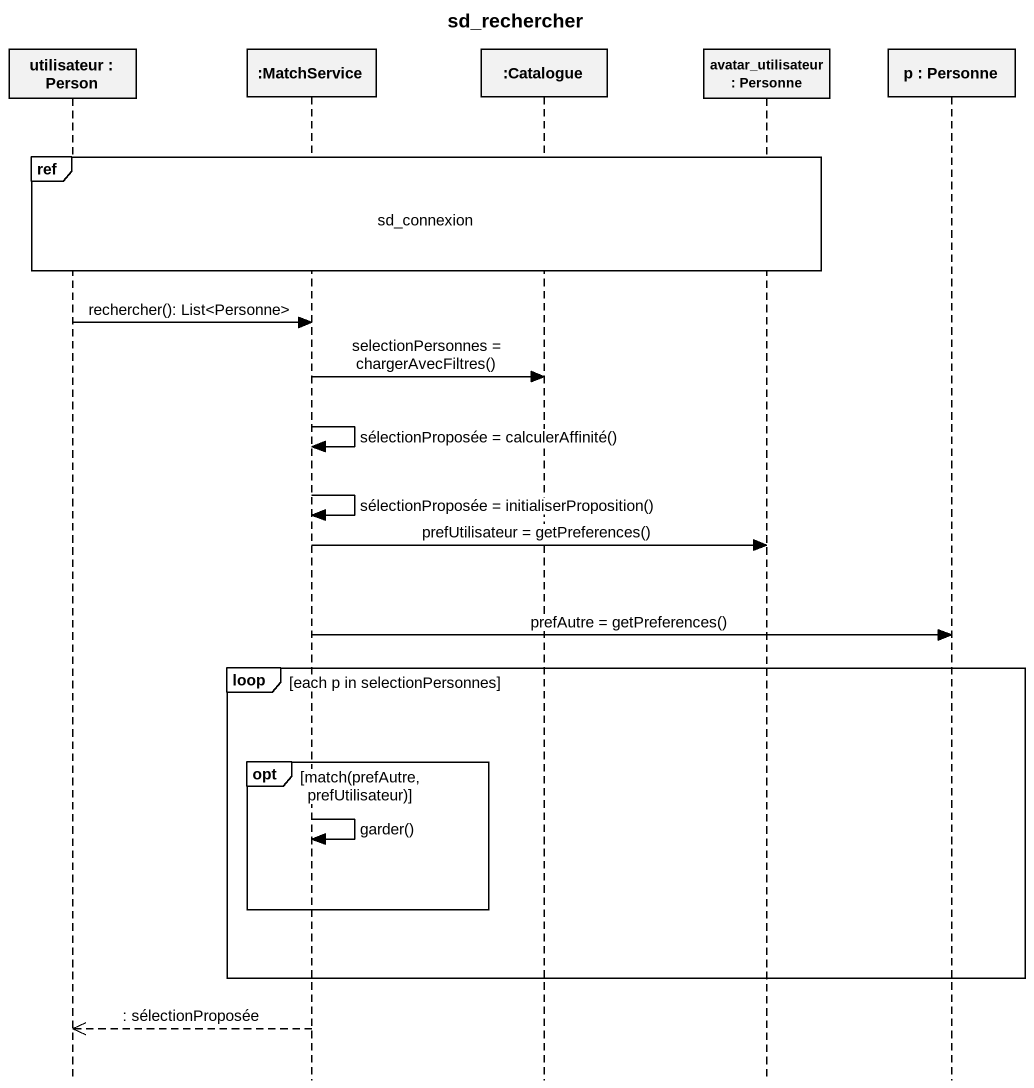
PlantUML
@startuml
title sd_rechercher
hide footbox
participant "utilisateur : Person" as utilisateur
participant ":MatchService" as MatchService
participant ":Catalogue" as Catalogue
participant "avatar_utilisateur : Personne" as avatar_utilisateur
participant "p : Personne" as p

ref over utilisateur, MatchService, Catalogue, avatar_utilisateur : sd_connexion
utilisateur -> MatchService : rechercher(): List<Personne>
MatchService -> Catalogue : selectionPersonnes = chargerAvecFiltres()
MatchService -> MatchService : sélectionProposée = calculerAffinité()
MatchService -> MatchService : sélectionProposée = initialiserProposition()
MatchService -> avatar_utilisateur : prefUtilisateur = getPreferences()
MatchService -> p : prefAutre = getPreferences()
loop each p in selectionPersonnes
  opt match(prefAutre, prefUtilisateur)
    MatchService -> MatchService : garder()
  end
end
MatchService -->> utilisateur : : sélectionProposée
@enduml
